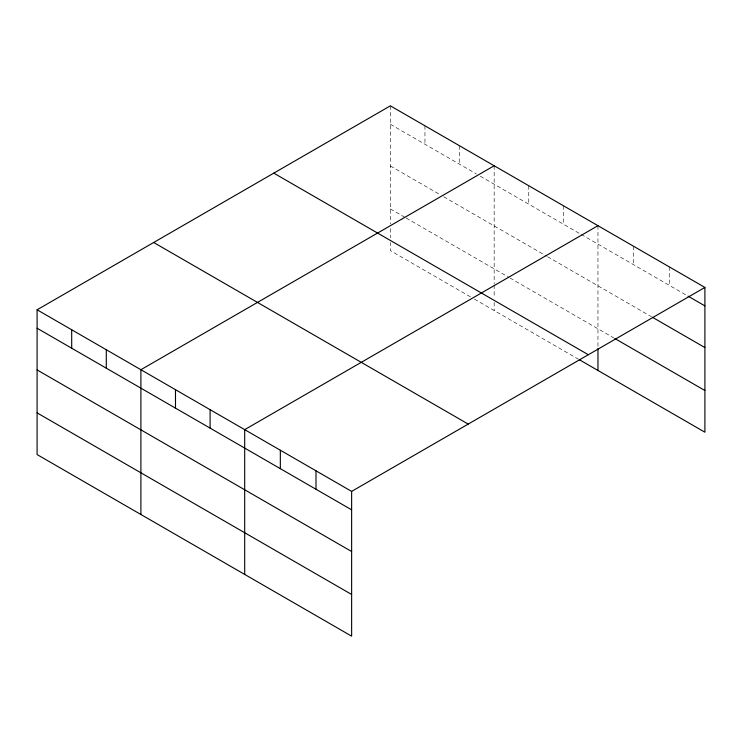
<?xml version="1.0" encoding="UTF-8"?>
<svg xmlns="http://www.w3.org/2000/svg" width="742" height="742" viewBox="0 0 742 742"><rect width="100%" height="100%" fill="white"/><g stroke="black" fill="none" stroke-linecap="round" stroke-linejoin="round"><path stroke-width="0.56" stroke-dasharray="3.71 2.78" d="M390.366 124.276L476.364 173.934M480.324 176.216L580.161 233.86M581.153 234.426L687.073 295.585M390.366 165.967L439.793 194.506M443.744 196.788L546.557 256.138M547.54 256.713L651.43 316.695M390.366 208.919L405.197 217.48M406.18 218.055L508.993 277.406M509.977 277.981L613.801 337.925M470.437 296.846L390.366 250.61L390.366 242.504M474.388 299.128L578.185 359.054M669.256 266.851L669.256 285.29M633.603 246.27L633.603 264.708M597.959 225.689L597.959 347.302M563.363 205.71L563.363 224.158M528.758 185.732L528.758 204.18M494.163 165.763L494.163 283.908M494.163 285.067L494.163 297.802M494.163 302.43L494.163 310.536M459.567 145.784L459.567 164.223M424.962 125.806L424.962 144.254M390.366 105.837L390.366 223.982M390.366 228.61L390.366 237.876"/><path stroke-width="1.11" d="M37.1 309.794L351.634 491.389L351.634 636.163L37.1 454.568L37.1 309.794L390.366 105.837L704.9 287.432L704.9 432.206L579.177 359.62M494.163 165.763L140.897 369.72L140.897 514.494M597.959 225.689L244.693 429.646L244.693 574.419M351.634 491.389L704.9 287.432M688.066 296.151L704.9 305.871M652.422 317.261L704.9 347.562M614.793 338.491L704.9 390.515M273.789 173.136L588.323 354.732M153.677 242.486L468.211 424.081M37.1 328.233L351.634 509.828M37.1 369.924L351.634 551.519M37.1 412.877L351.634 594.472M597.959 348.462L597.959 370.471M315.99 470.808L315.99 489.247M280.337 450.227L280.337 468.666M210.097 409.667L210.097 428.106M175.492 389.689L175.492 408.137M106.301 349.742L106.301 368.18M71.696 329.763L71.696 348.211"/></g></svg>
